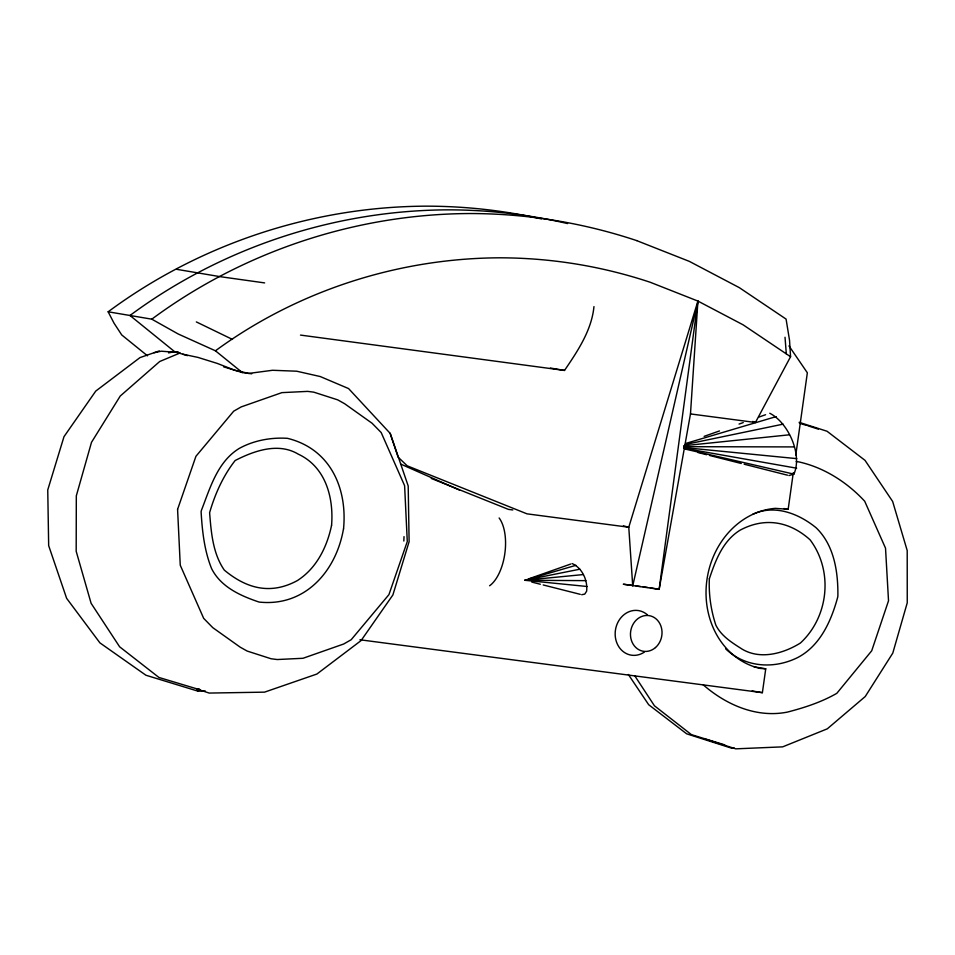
<?xml version="1.0" encoding="UTF-8"?>
<svg xmlns="http://www.w3.org/2000/svg" width="955" height="955" viewBox="0 0 955 955"><rect width="100%" height="100%" fill="white"/><g stroke="black" fill="none" stroke-linecap="round" stroke-linejoin="round"><path stroke-width="1.43" d="M788.926 475.542L793.903 474.134C802.63 454.652 788.329 422.635 769.766 413.252M403.834 541.031L404.025 536.626M633.272 585.522L623.305 584.221L659.153 589.342L690.477 413.933L697.914 301.076L650.343 282.31A629.691 547.991 -80.4 0 0 499.131 257.814C397.865 258.351 297.172 290.857 215.436 350.795L178.215 333.999L151.797 319.173L108.154 311.796L114.015 323.148L121.751 334.966L147.488 355.821M572.129 563.557C582.275 567.95 587.886 580.533 586.621 591.217L584.758 594.106L581.714 594.714M593.962 306.591C591.658 330.358 577.62 351.154 564.512 370.433L300.491 335.086M359.94 639.766L762.388 692.673L765.743 668.81L754.008 666.829M765.743 668.81L760.18 668.416A81.151 70.622 -80.4 0 1 706.437 584.03A81.151 70.622 -80.4 0 1 775.317 508.358L788.162 509.278L793.318 472.582M795.802 454.974L807.345 372.784L788.973 345.901M690.477 413.933L755.441 422.468L790.561 356.728L789.534 340.302L786.072 319.089L739.277 287.622L689.307 261.36L636.722 240.624M108.154 311.796C199.535 244.098 312.249 206.638 425.978 206.161A695.909 605.613 -80.4 0 1 541.413 218.898M151.797 319.173C243.179 251.463 355.881 214.016 469.621 213.538A695.909 605.613 -80.4 0 1 636.734 240.612M180.161 352.944L159.712 361.503L120.235 396.038L91.501 442.32L76.316 495.824L76.185 551.286L91.107 603.309L119.614 646.786L158.936 677.465L198.7 689.403M704.145 436.351L719.509 430.944M739.051 424.068L743.241 422.588M758.592 417.18L765.576 414.721M528.855 578.802L570.732 564.047M159.282 350.927L140.003 357.588L95.763 391.073L63.985 436.686L47.75 489.951L48.669 545.651L66.635 598.343L99.905 642.87L145.924 675.233L198.127 691.205L205.337 691.014M752.659 514.315C774.469 504.097 798.678 513.48 816.131 527.781C834.181 545.174 838.144 571.806 837.881 595.765L837.726 597.102C831.339 620.595 820.464 645.544 797.843 657.47C774.23 669.288 745.33 667.652 725.716 648.899M686.251 443.287L776.2 416.583M526.086 579.852L575.913 565.324M154.042 352.729L161.252 351.201L178.442 352.49M684.938 444.564L783.112 424.151M579.84 569.192L524.665 580.27L587.003 586.489M168.522 352.896L174.658 351.703L178.525 352.216M683.649 445.758L789.451 434.8M583.338 574.564L524.665 580.27L585.845 580.64M734.18 747.968L731.327 748.087L686.669 733.822L648.672 704.706L628.354 674.481M683.673 446.689L794.25 446.916M683.649 447.537L796.78 458.639M223.601 366.804L242.295 372.557L251.726 373.799M796.207 461.54L798.834 461.898C824.213 467.508 847.228 482.382 864.693 501.22L885.524 548.17L888.52 600.779L871.712 650.785L836.831 693.306C821.598 702.116 804.313 707.727 787.35 712.108C756.479 718.232 725.931 704.706 703.035 684.663M512.787 509.946L508.394 509.373L431.266 478.443M636.114 585.904L640.387 586.466M643.228 586.836L647.502 587.397M199.691 689.367L196.837 688.997L198.127 691.205M264.631 282.907L220.116 276.663L176.484 269.286M199.583 689.391L196.837 688.997L209.181 693.067L264.523 692.148L316.869 674.051L361.097 640.566L392.887 594.953L409.11 541.688L408.203 485.988L390.225 433.295M550.39 368.045L564.512 370.433M783.769 508.526L788.162 509.278M752.122 690.942L762.388 692.673M683.637 448.229L796.661 468.201M650.355 587.779L659.153 589.342L697.914 301.076L743.133 324.843L790.561 356.728M684.998 449.017L793.903 474.134M697.938 452.515L706.605 454.711M709.493 455.44L741.271 463.485M744.16 464.214L787.481 475.184M531.792 582.073L540.351 584.245M543.204 584.961L580.282 594.344M623.376 525.847L628.772 527.232L632.723 585.869L697.914 301.076L628.772 527.232L526.969 513.838L407.212 465.825L398.139 457.194L390.082 433.284L348.587 388.578L320.247 376.545L296.707 371.209L272.545 370.277L248.789 373.417L234.727 370.23L217.251 363.413L197.983 357.409L182.871 354.198M724.75 744.876L691.444 734.658L654.438 705.793L634.92 676.033M799.454 423.244L806.438 425.357M187.431 355.642L174.658 351.703L129.976 315.484C221.357 247.775 334.071 210.327 447.8 209.849A695.909 605.613 -80.4 0 1 567.592 223.577M799.12 422.325L827.03 431.242L865.027 460.358L892.65 501.459L907.202 550.546L907.25 602.796L892.794 653.089L865.242 696.529L827.293 728.832L782.67 746.858L735.732 748.839L705.864 739.289M807.835 425.775L818.316 429.141M752.755 421.418L755.441 422.468M400.861 464.154L459.618 490.142M196.336 321.919L232.483 339.431M215.436 350.795L242.295 372.557M785.022 337.27L786.311 353.875M644.255 652.17A22.586 19.649 -80.4 0 1 618.888 646.869A22.586 19.649 -80.4 0 1 621.347 617.228A22.586 19.649 -80.4 0 1 647.359 614.793M499.131 517.98A37.985 18.694 -82.5 0 1 504.825 553.637A37.985 18.694 -82.5 0 1 489.605 585.761M177.582 509.385L180.256 565.229L203.69 618.386L212.774 627.65L240.242 647.203L247.178 651.071L271.101 658.759L277.213 659.535L302.998 658.282L343.669 644.016L351.177 639.731L388.936 594.619L407.284 541.533L404.61 485.689L381.176 432.543L372.092 423.268L344.624 403.714L337.688 399.847L313.765 392.159L307.653 391.383L281.88 392.636L241.197 406.902L233.689 411.187L195.93 456.299L177.582 509.385M709.35 578.79C708.646 594.44 710.938 610.281 715.844 625.131C721.395 636.257 732.163 642.775 742.274 649.221C760.538 660.036 783.685 653.459 800.445 643.002C828.88 616.655 833.417 570.827 810.055 539.778C789.618 521.418 765.122 516.977 740.507 529.953L739.504 530.538C722.625 541.282 715.402 560.716 709.35 578.79M331.588 525.19C327.207 546.451 317.024 567.425 298.521 579.804L297.614 580.449C270.934 595.049 246.844 588.877 224.306 570.111C212.81 553.518 211.151 532.257 209.611 512.68C215.006 494.045 223.124 475.877 235.145 460.525C254.018 450.82 278.323 442.177 298.247 454.138C325.571 466.828 333.773 497.34 331.588 525.19M343.537 528.903L343.227 530.3C335.492 572.164 304.335 606.986 259.056 602.056C240.505 595.801 220.784 587.015 211.556 568.523C204.322 550.51 202.209 530.932 201.099 511.689L201.433 510.304C210.16 487.921 217.394 461.826 239.18 448.468C253.624 440.446 271.101 437.247 287.503 438.333C330.084 448.802 347.501 487.79 343.537 528.903M655.488 647.55A18.061 15.722 -80.4 0 0 652.707 616.715A18.061 15.722 -80.4 0 0 630.539 636.102A18.061 15.722 -80.4 0 0 655.488 647.55"/></g></svg>
